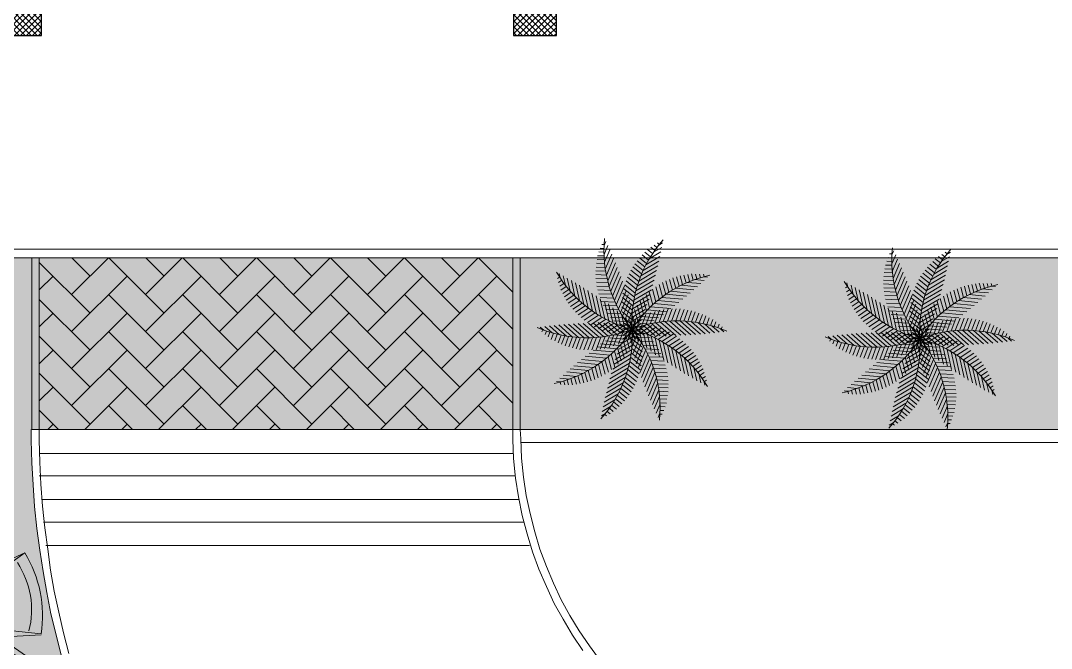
# Model space of a CAD drawing. Header units: inches. Extents: x 0 to 558, y -1 to 295.
# Drawn here: x 268.39 to 280.41, y 142.28 to 149.6 of the extents above; entities that cross this region are included whole.
import ezdxf

# ---------------------------------------------------------------- set-up
doc = ezdxf.new("R2010")
doc.units = ezdxf.units.IN
doc.header["$MEASUREMENT"] = 0
for name, color, linetype, lineweight in [('A-FINISH', 1, 'Continuous', 5), ('ars', 11, 'Continuous', 0), ('ARSIR', 31, 'Continuous', 5), ('ARSIR BETON', 8, 'Continuous', 5), ('DINDING2', 146, 'Continuous', 5), ('KOL', 1, 'Continuous', 30), ('lan', 7, 'Continuous', 15), ('POHON', 98, 'Continuous', 5), ('RUMPUT', 93, 'Continuous', 0)]:
    doc.layers.add(name, color=color, linetype=linetype, lineweight=lineweight)
doc.layers.add('POLYLINE TPAK', color=4, linetype='Continuous', lineweight=20, plot=False)
pattern_1 = [(45, (37.0798, 226.14725), (4e-17, 0.4310523), [0.9144, -0.3048]), (135, (37.29532, 226.36278), (4e-17, 0.4310523), [0.9144, -0.3048])]
pattern_2 = [(86.66969, (37.0798, 226.14725), (-0.5066041, 0.569206), [0.142875, -0.934755]), (41.6697, (37.0798, 226.14725), (-0.5066045, 0.5692064), [0.142875, -0.619125]), (131.6697, (37.0798, 226.14725), (-0.5692064, -0.5066045), [0.142875, -0.619125])]

# ---------------------------------------------------------------- blocks, each defined once
blk = doc.blocks.new('K 50 50')
at = {"layer": 'ars'}
h = blk.add_hatch(dxfattribs=at)
h.set_pattern_fill('_USER', color=256, scale=0.05, angle=45, double=1, pattern_type=0)
h.set_pattern_definition([(45, (-4e-09, -4.7), (-0.03535534, 0.03535534), []), (135, (-4e-09, -4.7), (-0.03535534, -0.03535534), [])])
h.paths.add_polyline_path([(-0.25, -0.25), (0.25, -0.25), (0.25, 0.25), (-0.25, 0.25)])
at = {"layer": 'KOL'}
blk.add_lwpolyline([(-0.25, -0.25), (0.25, -0.25), (0.25, 0.25), (-0.25, 0.25)], close=True, dxfattribs=at)
blk = doc.blocks.new('A$C08441736')
at = {"color": 82}
for p, q in [((0.0458, 0.6127), (-0.0291, 0.6983)), ((0.0295, 0.6758), (-0.0246, 0.7375)), ((0.0057, 0.7473), (-0.0197, 0.7763)), ((0.0028, 0.7548), (0.0219, 0.762)), ((0.0138, 0.7247), (0.0436, 0.7359)), ((0.0239, 0.6942), (0.0635, 0.7091)), ((0.0647, 0.5025), (-0.037, 0.6187)), ((0.0572, 0.5554), (-0.0332, 0.6587)), ((0.033, 0.6634), (0.0847, 0.6828)), ((0.0412, 0.6322), (0.0982, 0.6536)), ((0.0485, 0.6007), (0.1131, 0.625)), ((-0.2667, 0.4695), (-0.2209, 0.5389)), ((0.0715, 0.4061), (-0.0435, 0.5374)), ((0.0693, 0.4529), (-0.0405, 0.5783)), ((0.0548, 0.5688), (0.1264, 0.5957)), ((0.0602, 0.5366), (0.1381, 0.5658)), ((0.0646, 0.5039), (0.1482, 0.5354)), ((-0.2101, 0.4071), (-0.3726, 0.444)), ((-0.244, 0.4456), (-0.1948, 0.5202)), ((-0.2219, 0.4209), (-0.1696, 0.5001)), ((-0.2003, 0.3953), (-0.1454, 0.4786)), ((-0.1795, 0.3687), (-0.1221, 0.4556)), ((0.07, 0.3191), (-0.0485, 0.4544)), ((0.0716, 0.3616), (-0.0462, 0.4961)), ((0.0679, 0.4709), (0.1568, 0.5043)), ((0.0703, 0.4376), (0.1637, 0.4727)), ((0.0715, 0.4038), (0.169, 0.4404)), ((-0.1808, 0.3705), (-0.3511, 0.4092)), ((-0.1546, 0.3346), (-0.329, 0.3742)), ((-0.1592, 0.3412), (-0.0999, 0.4311)), ((-0.1396, 0.3126), (-0.0787, 0.405)), ((-0.1207, 0.283), (-0.0586, 0.3772)), ((0.0622, 0.2394), (-0.0518, 0.3696)), ((0.0668, 0.2785), (-0.0504, 0.4122)), ((0.0708, 0.335), (0.1744, 0.3739)), ((0.0717, 0.3696), (0.1726, 0.4075)), ((0.2177, 0.186), (0.2015, 0.3631)), ((-0.131, 0.2993), (-0.3063, 0.3391)), ((-0.1097, 0.2645), (-0.2831, 0.3039)), ((-0.0904, 0.2302), (-0.2592, 0.2685)), ((-0.1026, 0.2522), (-0.0396, 0.3477)), ((-0.0852, 0.2204), (-0.0219, 0.3163)), ((-0.0686, 0.1872), (-0.0056, 0.2827)), ((0.0493, 0.1653), (-0.0577, 0.2876)), ((0.0563, 0.2017), (-0.0529, 0.3264)), ((0.0606, 0.2283), (0.1681, 0.2688)), ((0.0653, 0.2644), (0.1723, 0.3046)), ((0.0686, 0.2999), (0.1744, 0.3396)), ((0.1371, 0.1048), (0.1223, 0.2666)), ((0.1641, 0.1301), (0.1491, 0.2951)), ((0.191, 0.1571), (0.1753, 0.3294)), ((-0.073, 0.1963), (-0.2346, 0.233)), ((-0.0573, 0.1628), (-0.2158, 0.1988)), ((-0.1984, 0.1282), (-0.2037, 0.243)), ((-0.1656, 0.1112), (-0.1707, 0.2254)), ((-0.1326, 0.0926), (-0.1377, 0.205)), ((-0.0996, 0.0723), (-0.1045, 0.1815)), ((0.0413, 0.1302), (-0.0535, 0.2385)), ((0.0323, 0.0961), (-0.0531, 0.1937)), ((-0.0529, 0.1528), (0.0091, 0.2468)), ((-0.0381, 0.117), (0.0221, 0.2083)), ((0.047, 0.1547), (0.1525, 0.1943)), ((0.0546, 0.1918), (0.1616, 0.232)), ((0.0826, 0.0588), (0.0709, 0.1879)), ((0.1099, 0.081), (0.0969, 0.2244)), ((-0.2084, 0.1331), (-0.3675, 0.0649)), ((-0.1744, 0.1159), (-0.3267, 0.0506)), ((-0.142, 0.098), (-0.2914, 0.034)), ((-0.0431, 0.1296), (-0.1835, 0.1615)), ((-0.0304, 0.0968), (-0.1568, 0.1255)), ((-0.019, 0.0642), (-0.1295, 0.0893)), ((-0.0665, 0.0502), (-0.0712, 0.1542)), ((0.0224, 0.0631), (-0.0523, 0.1483)), ((0.0116, 0.0311), (-0.0508, 0.1024)), ((-0.0333, 0.0262), (-0.0377, 0.1224)), ((-0.0243, 0.0797), (0.033, 0.1666)), ((-0.0115, 0.0408), (0.0415, 0.1211)), ((0.0277, 0.0184), (0.0191, 0.1127)), ((0.0272, 0.0788), (0.1247, 0.1154)), ((0.038, 0.1171), (0.1403, 0.1555)), ((0.0552, 0.0379), (0.0449, 0.1507)), ((0.067, -0.0018), (0.1249, 0.0955)), ((0.1014, -0.001), (0.1678, 0.1104)), ((0.1366, 0.001), (0.2103, 0.1246)), ((-0.1993, -0.0074), (-0.2706, 0.082)), ((-0.1111, 0.0795), (-0.2433, 0.0228)), ((-0.1617, -0.0031), (-0.2319, 0.0849)), ((-0.0815, 0.0604), (-0.2006, 0.0093)), ((-0.1231, -0.0001), (-0.1913, 0.0854)), ((-0.1014, 0.001), (-0.1678, -0.1104)), ((-0.0531, 0.0408), (-0.1572, -0.0039)), ((-0.0833, 0.0015), (-0.1482, 0.0829)), ((-0.0352, -0.0236), (-0.128, 0.002)), ((-0.067, 0.0018), (-0.1249, -0.0955)), ((-0.026, 0.0206), (-0.1131, -0.0167)), ((-0.0423, 0.0016), (-0.1024, 0.0769)), ((-0.0089, 0.032), (-0.1013, 0.053)), ((0, 0), (-0.0819, 0.0226)), ((-0.0332, 0.0014), (-0.0817, -0.08)), ((0, 0), (-0.0724, 0.0164)), ((0, 0), (-0.053, 0.0664)), ((0, 0), (-0.0489, 0.0558)), ((0, 0), (-0.0067, 0.0739)), ((0, 0), (-0.0038, 0.0848)), ((0, 0), (0.0467, 0.0709)), ((0, 0), (0.038, 0.0637)), ((0, 0), (0.0795, 0.0299)), ((0, 0), (0.0682, 0.0292)), ((0.0146, 0.0398), (0.1048, 0.0736)), ((0.026, -0.0206), (0.1131, 0.0167)), ((0.0332, -0.0014), (0.0817, 0.08)), ((0.0352, 0.0236), (0.128, -0.002)), ((0.0531, -0.0408), (0.1572, 0.0039)), ((0.0683, 0.0477), (0.1687, 0.0201)), ((0.0995, 0.0724), (0.2049, 0.0433)), ((0.1231, 0.0001), (0.1913, -0.0854)), ((0.1617, 0.0031), (0.2319, -0.0849)), ((-0.2092, -0.0088), (-0.2941, -0.1511)), ((-0.1725, -0.0042), (-0.2557, -0.1438)), ((-0.129, -0.0975), (-0.2376, -0.0676)), ((-0.1366, -0.001), (-0.2103, -0.1246)), ((-0.0995, -0.0724), (-0.2049, -0.0433)), ((-0.0683, -0.0477), (-0.1687, -0.0201)), ((-0.0272, -0.0788), (-0.1247, -0.1154)), ((-0.1099, -0.081), (-0.0969, -0.2244)), ((-0.0146, -0.0398), (-0.1048, -0.0736)), ((-0.0826, -0.0588), (-0.0709, -0.1879)), ((0, 0), (-0.0795, -0.0299)), ((0, 0), (-0.0682, -0.0292)), ((-0.0552, -0.0379), (-0.0449, -0.1507)), ((0, 0), (-0.0467, -0.0709)), ((0.0115, -0.0408), (-0.0415, -0.1211)), ((0, 0), (-0.038, -0.0637)), ((0.0243, -0.0797), (-0.033, -0.1666)), ((-0.0277, -0.0184), (-0.0191, -0.1127)), ((-0.0224, -0.0631), (0.0523, -0.1483)), ((-0.0116, -0.0311), (0.0508, -0.1024)), ((0, 0), (0.0724, -0.0164)), ((0, 0), (0.0038, -0.0848)), ((0, 0), (0.053, -0.0664)), ((0, 0), (0.0819, -0.0226)), ((0, 0), (0.0067, -0.0739)), ((0, 0), (0.0489, -0.0558)), ((0.0089, -0.032), (0.1013, -0.053)), ((0.019, -0.0642), (0.1295, -0.0893)), ((0.0333, -0.0262), (0.0377, -0.1224)), ((0.0423, -0.0016), (0.1024, -0.0769)), ((0.0665, -0.0502), (0.0712, -0.1542)), ((0.0815, -0.0604), (0.2006, -0.0093)), ((0.0833, -0.0015), (0.1482, -0.0829)), ((0.0996, -0.0723), (0.1045, -0.1815)), ((-0.2082, -0.1755), (-0.3185, -0.1451)), ((-0.1832, -0.1491), (-0.294, -0.1186)), ((-0.1569, -0.1231), (-0.2671, -0.0927)), ((-0.191, -0.1571), (-0.1753, -0.3294)), ((-0.1641, -0.1301), (-0.1491, -0.2951)), ((-0.047, -0.1547), (-0.1525, -0.1943)), ((-0.038, -0.1171), (-0.1403, -0.1555)), ((-0.1371, -0.1048), (-0.1223, -0.2666)), ((-0.0493, -0.1653), (0.0577, -0.2876)), ((-0.0413, -0.1302), (0.0535, -0.2385)), ((-0.0323, -0.0961), (0.0531, -0.1937)), ((0.0381, -0.117), (-0.0221, -0.2083)), ((0.0529, -0.1528), (-0.0091, -0.2468)), ((0.0304, -0.0968), (0.1568, -0.1255)), ((0.0431, -0.1296), (0.1835, -0.1615)), ((0.0573, -0.1628), (0.2158, -0.1988)), ((0.1326, -0.0926), (0.1377, -0.205)), ((0.1656, -0.1112), (0.1707, -0.2254)), ((0.1984, -0.1282), (0.2037, -0.243)), ((-0.2442, -0.2171), (-0.2279, -0.3961)), ((-0.2177, -0.186), (-0.2015, -0.3631)), ((-0.0606, -0.2283), (-0.1681, -0.2688)), ((-0.0546, -0.1918), (-0.1616, -0.232)), ((-0.0622, -0.2394), (0.0518, -0.3696)), ((-0.0563, -0.2017), (0.0529, -0.3264)), ((0.0686, -0.1872), (0.0056, -0.2827)), ((0.0852, -0.2204), (0.0219, -0.3163)), ((0.1026, -0.2522), (0.0396, -0.3477)), ((-0.0686, -0.2999), (-0.1744, -0.3396)), ((-0.0708, -0.335), (-0.1744, -0.3739)), ((-0.0653, -0.2644), (-0.1723, -0.3046)), ((-0.07, -0.3191), (0.0485, -0.4544)), ((-0.0668, -0.2785), (0.0504, -0.4122)), ((0.1207, -0.283), (0.0586, -0.3772)), ((0.1396, -0.3126), (0.0787, -0.405)), ((-0.0717, -0.3696), (-0.1726, -0.4075)), ((-0.0715, -0.4038), (-0.169, -0.4404)), ((-0.0716, -0.3616), (0.0462, -0.4961)), ((-0.0715, -0.4061), (0.0435, -0.5374)), ((-0.0703, -0.4376), (-0.1637, -0.4727)), ((-0.0679, -0.4709), (-0.1568, -0.5043)), ((-0.0646, -0.5039), (-0.1482, -0.5354)), ((-0.0693, -0.4529), (0.0405, -0.5783)), ((-0.0647, -0.5025), (0.037, -0.6187)), ((-0.0602, -0.5366), (-0.1381, -0.5658)), ((-0.0548, -0.5688), (-0.1264, -0.5957)), ((-0.0485, -0.6007), (-0.1131, -0.625)), ((-0.0572, -0.5554), (0.0332, -0.6587)), ((-0.0412, -0.6322), (-0.0982, -0.6536)), ((-0.033, -0.6634), (-0.0847, -0.6828)), ((-0.0239, -0.6942), (-0.0635, -0.7091)), ((-0.0458, -0.6127), (0.0291, -0.6983)), ((-0.0295, -0.6758), (0.0246, -0.7375)), ((-0.0138, -0.7247), (-0.0436, -0.7359)), ((-0.0028, -0.7548), (-0.0219, -0.762)), ((-0.0057, -0.7473), (0.0197, -0.7763))]:
    blk.add_line(p, q, dxfattribs=at)
at = {"color": 60}
for p, q in [((-0.4347, 0.6079), (-0.4723, 0.6164)), ((-0.4414, 0.6123), (-0.4302, 0.6293)), ((-0.4148, 0.5944), (-0.3973, 0.621)), ((-0.3887, 0.5757), (-0.3654, 0.611)), ((-0.3734, 0.564), (-0.4534, 0.5822)), ((-0.3231, 0.5226), (-0.434, 0.5478)), ((-0.3632, 0.5561), (-0.3328, 0.6022)), ((-0.3383, 0.5357), (-0.3048, 0.5865)), ((-0.3138, 0.5145), (-0.2759, 0.5721)), ((-0.29, 0.4924), (-0.2479, 0.5562)), ((-0.2802, 0.483), (-0.414, 0.5133)), ((-0.243, 0.4446), (-0.3936, 0.4788)), ((-0.685, 0.2371), (-0.6864, 0.2689)), ((-0.6529, 0.2372), (-0.6548, 0.2795)), ((-0.6207, 0.2364), (-0.6232, 0.2916)), ((-0.5885, 0.2346), (-0.5913, 0.2954)), ((-0.5563, 0.2317), (-0.5594, 0.3007)), ((-0.524, 0.2279), (-0.5275, 0.3043)), ((-0.4917, 0.223), (-0.4955, 0.3062)), ((-0.4593, 0.2171), (-0.4634, 0.3064)), ((-0.4269, 0.2101), (-0.4312, 0.3049)), ((-0.3944, 0.202), (-0.399, 0.3017)), ((-0.3619, 0.1928), (-0.3666, 0.2968)), ((-0.3293, 0.1824), (-0.3342, 0.2901)), ((-0.2967, 0.1708), (-0.3017, 0.2814)), ((-0.264, 0.158), (-0.2691, 0.2708)), ((-0.7089, 0.2363), (-0.7444, 0.2211)), ((-0.717, 0.2359), (-0.7179, 0.2563)), ((-0.6336, 0.2368), (-0.709, 0.2045)), ((-0.5686, 0.2329), (-0.6731, 0.1881)), ((-0.5106, 0.226), (-0.6367, 0.1719)), ((-0.4579, 0.2168), (-0.5998, 0.156)), ((-0.4093, 0.2059), (-0.5625, 0.1402)), ((-0.3641, 0.1935), (-0.5246, 0.1247)), ((-0.3218, 0.1798), (-0.4861, 0.1094)), ((-0.2819, 0.1652), (-0.4472, 0.0943)), ((-0.2442, 0.1495), (-0.4076, 0.0795)), ((-0.4379, -0.0684), (-0.5001, 0.0096)), ((-0.4061, -0.0567), (-0.4711, 0.0246)), ((-0.3737, -0.046), (-0.4409, 0.0382)), ((-0.3404, -0.0362), (-0.4095, 0.0503)), ((-0.3064, -0.0274), (-0.3769, 0.0609)), ((-0.2716, -0.0196), (-0.3429, 0.0698)), ((-0.2359, -0.0129), (-0.3076, 0.0769)), ((-0.5863, -0.1395), (-0.6293, -0.0856)), ((-0.5579, -0.1236), (-0.6056, -0.0639)), ((-0.5289, -0.1086), (-0.5808, -0.0435)), ((-0.4992, -0.0943), (-0.555, -0.0245)), ((-0.4521, -0.074), (-0.5375, -0.2172)), ((-0.4689, -0.0809), (-0.5281, -0.0068)), ((-0.4083, -0.0575), (-0.4977, -0.2075)), ((-0.366, -0.0436), (-0.4576, -0.1973)), ((-0.3251, -0.0321), (-0.4172, -0.1865)), ((-0.2855, -0.0226), (-0.3765, -0.1753)), ((-0.2469, -0.0148), (-0.3354, -0.1635)), ((-0.6676, -0.1918), (-0.694, -0.1587)), ((-0.6411, -0.1736), (-0.6756, -0.1304)), ((-0.5969, -0.1457), (-0.6551, -0.2434)), ((-0.614, -0.1562), (-0.652, -0.1086)), ((-0.5459, -0.1173), (-0.6162, -0.2351)), ((-0.4979, -0.0937), (-0.5769, -0.2264)), ((-0.2318, -0.2023), (-0.3407, -0.1723)), ((-0.7124, -0.2255), (-0.7322, -0.2587)), ((-0.7188, -0.2306), (-0.7315, -0.2147)), ((-0.6935, -0.2108), (-0.7134, -0.1859)), ((-0.6518, -0.1808), (-0.6938, -0.2513)), ((-0.2952, -0.2846), (-0.3956, -0.257)), ((-0.2753, -0.2568), (-0.3791, -0.2282)), ((-0.2541, -0.2294), (-0.3609, -0.2)), ((-0.2705, -0.2504), (-0.2542, -0.4286)), ((-0.3484, -0.3697), (-0.4346, -0.346)), ((-0.3318, -0.3411), (-0.4232, -0.3159)), ((-0.314, -0.3127), (-0.4103, -0.2862)), ((-0.3223, -0.3256), (-0.3072, -0.4916)), ((-0.2965, -0.2865), (-0.2807, -0.4604)), ((-0.3787, -0.4279), (-0.4524, -0.4076)), ((-0.3641, -0.3987), (-0.4443, -0.3766)), ((-0.3727, -0.4158), (-0.3603, -0.5524)), ((-0.3477, -0.3685), (-0.3337, -0.5223)), ((-0.4166, -0.5173), (-0.4699, -0.5026)), ((-0.405, -0.4872), (-0.4636, -0.4711)), ((-0.3923, -0.4575), (-0.4588, -0.4391)), ((-0.3972, -0.4687), (-0.3869, -0.582)), ((-0.4274, -0.5476), (-0.4682, -0.5364)), ((-0.4371, -0.5782), (-0.4678, -0.5697)), ((-0.446, -0.609), (-0.4656, -0.6036)), ((-0.4438, -0.6012), (-0.4403, -0.6396)), ((-0.421, -0.5294), (-0.4136, -0.6111))]:
    blk.add_line(p, q, dxfattribs=at)
for p, q in [((0.421, 0.5294), (0.4136, 0.6111)), ((0.4438, 0.6012), (0.4403, 0.6396)), ((0.3727, 0.4158), (0.3603, 0.5524)), ((0.3972, 0.4687), (0.3869, 0.582)), ((0.4274, 0.5476), (0.4682, 0.5364)), ((0.4371, 0.5782), (0.4678, 0.5697)), ((0.446, 0.609), (0.4656, 0.6036)), ((0.2965, 0.2865), (0.2807, 0.4604)), ((0.3223, 0.3256), (0.3072, 0.4916)), ((0.3477, 0.3685), (0.3337, 0.5223)), ((0.3923, 0.4575), (0.4588, 0.4391)), ((0.405, 0.4872), (0.4636, 0.4711)), ((0.4166, 0.5173), (0.4699, 0.5026)), ((0.2705, 0.2504), (0.2542, 0.4286)), ((0.3484, 0.3697), (0.4346, 0.346)), ((0.3641, 0.3987), (0.4443, 0.3766)), ((0.3787, 0.4279), (0.4524, 0.4076)), ((0.2952, 0.2846), (0.3956, 0.257)), ((0.314, 0.3127), (0.4103, 0.2862)), ((0.3318, 0.3411), (0.4232, 0.3159)), ((0.2082, 0.1755), (0.3185, 0.1451)), ((0.2318, 0.2023), (0.3407, 0.1723)), ((0.2541, 0.2294), (0.3609, 0.2)), ((0.2753, 0.2568), (0.3791, 0.2282)), ((0.2855, 0.0226), (0.3765, 0.1753)), ((0.3251, 0.0321), (0.4172, 0.1865)), ((0.366, 0.0436), (0.4576, 0.1973)), ((0.4083, 0.0575), (0.4977, 0.2075)), ((0.4521, 0.074), (0.5375, 0.2172)), ((0.4979, 0.0937), (0.5769, 0.2264)), ((0.5459, 0.1173), (0.6162, 0.2351)), ((0.5969, 0.1457), (0.6551, 0.2434)), ((0.6518, 0.1808), (0.6938, 0.2513)), ((0.6676, 0.1918), (0.694, 0.1587)), ((0.6935, 0.2108), (0.7134, 0.1859)), ((0.7124, 0.2255), (0.7322, 0.2587)), ((0.7188, 0.2306), (0.7315, 0.2147)), ((0.1569, 0.1231), (0.2671, 0.0927)), ((0.1832, 0.1491), (0.294, 0.1186)), ((0.2092, 0.0088), (0.2941, 0.1511)), ((0.2469, 0.0148), (0.3354, 0.1635)), ((0.4992, 0.0943), (0.555, 0.0245)), ((0.5289, 0.1086), (0.5808, 0.0435)), ((0.5579, 0.1236), (0.6056, 0.0639)), ((0.5863, 0.1395), (0.6293, 0.0856)), ((0.614, 0.1562), (0.652, 0.1086)), ((0.6411, 0.1736), (0.6756, 0.1304)), ((0.1993, 0.0074), (0.2706, -0.082)), ((0.2359, 0.0129), (0.3076, -0.0769)), ((0.2716, 0.0196), (0.3429, -0.0698)), ((0.3064, 0.0274), (0.3769, -0.0609)), ((0.3404, 0.0362), (0.4095, -0.0503)), ((0.3737, 0.046), (0.4409, -0.0382)), ((0.4061, 0.0567), (0.4711, -0.0246)), ((0.4379, 0.0684), (0.5001, -0.0096)), ((0.4689, 0.0809), (0.5281, 0.0068)), ((0.142, -0.098), (0.2914, -0.034)), ((0.1744, -0.1159), (0.3267, -0.0506)), ((0.2084, -0.1331), (0.3675, -0.0649)), ((0.2442, -0.1495), (0.4076, -0.0795)), ((0.264, -0.158), (0.2691, -0.2708)), ((0.2819, -0.1652), (0.4472, -0.0943)), ((0.2967, -0.1708), (0.3017, -0.2814)), ((0.3218, -0.1798), (0.4861, -0.1094)), ((0.3641, -0.1935), (0.5246, -0.1247)), ((0.4093, -0.2059), (0.5625, -0.1402)), ((0.4579, -0.2168), (0.5998, -0.156)), ((0.5106, -0.226), (0.6367, -0.1719)), ((0.0904, -0.2302), (0.2592, -0.2685)), ((0.3293, -0.1824), (0.3342, -0.2901)), ((0.3619, -0.1928), (0.3666, -0.2968)), ((0.3944, -0.202), (0.399, -0.3017)), ((0.4269, -0.2101), (0.4312, -0.3049)), ((0.4593, -0.2171), (0.4634, -0.3064)), ((0.4917, -0.223), (0.4955, -0.3062)), ((0.524, -0.2279), (0.5275, -0.3043)), ((0.5563, -0.2317), (0.5594, -0.3007)), ((0.5686, -0.2329), (0.6731, -0.1881)), ((0.5885, -0.2346), (0.5913, -0.2954)), ((0.6207, -0.2364), (0.6232, -0.2916)), ((0.6336, -0.2368), (0.709, -0.2045)), ((0.6529, -0.2372), (0.6548, -0.2795)), ((0.685, -0.2371), (0.6864, -0.2689)), ((0.7089, -0.2363), (0.7444, -0.2211)), ((0.717, -0.2359), (0.7179, -0.2563)), ((0.1592, -0.3412), (0.0999, -0.4311)), ((0.1097, -0.2645), (0.2831, -0.3039)), ((0.131, -0.2993), (0.3063, -0.3391)), ((0.1546, -0.3346), (0.329, -0.3742)), ((0.1795, -0.3687), (0.1221, -0.4556)), ((0.2003, -0.3953), (0.1454, -0.4786)), ((0.2219, -0.4209), (0.1696, -0.5001)), ((0.1808, -0.3705), (0.3511, -0.4092)), ((0.2101, -0.4071), (0.3726, -0.444)), ((0.244, -0.4456), (0.1948, -0.5202)), ((0.2667, -0.4695), (0.2209, -0.5389)), ((0.243, -0.4446), (0.3936, -0.4788)), ((0.29, -0.4924), (0.2479, -0.5562)), ((0.3138, -0.5145), (0.2759, -0.5721)), ((0.2802, -0.483), (0.414, -0.5133)), ((0.3231, -0.5226), (0.434, -0.5478)), ((0.3383, -0.5357), (0.3048, -0.5865)), ((0.3632, -0.5561), (0.3328, -0.6022)), ((0.3887, -0.5757), (0.3654, -0.611)), ((0.3734, -0.564), (0.4534, -0.5822)), ((0.4148, -0.5944), (0.3973, -0.621)), ((0.4347, -0.6079), (0.4723, -0.6164)), ((0.4414, -0.6123), (0.4302, -0.6293))]:
    blk.add_line(p, q)
at = {"color": 106}
for p, q in [((0.2442, 0.2171), (0.2279, 0.3961)), ((0.129, 0.0975), (0.2376, 0.0676)), ((0.1725, 0.0042), (0.2557, 0.1438)), ((0.1111, -0.0795), (0.2433, -0.0228)), ((0.2313, -0.1438), (0.2364, -0.258)), ((0.073, -0.1963), (0.2346, -0.233))]:
    blk.add_line(p, q, dxfattribs=at)
at = {"color": 85}
blk.add_line((-0.2313, 0.1438), (-0.2364, 0.258), dxfattribs=at)
at = {"color": 82}
for centre, start, end in [((-0.9753, 0.3811), 338.65985, 23.6829), ((-1.013, -0.265), 14.65985, 59.6829), ((-0.6638, -0.8098), 50.65985, 95.6829), ((-0.061, -1.0453), 86.65985, 131.6829), ((0.5651, -0.8816), 122.65985, 167.6829), ((0.9753, -0.3811), 158.65985, 203.6829)]:
    blk.add_arc(centre, 1.0471, start, end, dxfattribs=at)
for centre, start, end in [((-0.5651, 0.8816), 302.65985, 347.6829), ((0.061, 1.0453), 266.65985, 311.6829), ((0.6638, 0.8098), 230.65985, 275.6829), ((1.013, 0.265), 194.65985, 239.6829)]:
    blk.add_arc(centre, 1.0471, start, end)
blk = doc.blocks.new('D00088C')
for p, q in [((-0.0013, -0.0094), (-0.1437, 0.4512)), ((-0.1152, 0.2615), (-0.1398, 0.4513)), ((-0.2342, 0.4212), (-0.1152, 0.2615)), ((-0.2303, 0.4213), (-0.0013, -0.0094)), ((0.2305, 0.3971), (0.0063, 0.0027)), ((0.2266, 0.397), (0.1472, 0.2403)), ((0.0063, 0.0027), (0.303, 0.3553)), ((0.1472, 0.2403), (0.3033, 0.3575)), ((-0.1152, 0.2612), (-0.0014, -0.0054)), ((0.0023, 0.0066), (-0.4996, 0.0423)), ((-0.496, -0.0575), (0.0023, 0.0066)), ((-0.3618, -0.0303), (-0.4945, 0.0417)), ((0.3075, -0.0277), (0.0024, 0.0026)), ((0.4778, 0.0264), (0.0025, -0.0014)), ((0.4784, 0.0248), (0.3087, -0.0294)), ((-0.4961, -0.0535), (-0.3618, -0.0303)), ((-0.3629, -0.0277), (0.0026, -0.0053)), ((0.0026, -0.0053), (-0.2884, -0.4252)), ((-0.192, -0.4744), (0.0026, -0.0053)), ((-0.1451, -0.264), (0.0026, -0.0053)), ((0.1495, -0.2553), (-0.0014, -0.0054)), ((0.3099, -0.3943), (0.0064, -0.0013)), ((0.0064, -0.0013), (0.169, -0.4733)), ((0.3087, -0.0294), (0.4741, -0.089)), ((-0.1457, -0.2629), (-0.2885, -0.4212)), ((-0.1959, -0.4745), (-0.1457, -0.2629))]:
    blk.add_line(p, q)
at = {"flags": 128}
blk.add_lwpolyline([(0.1453, 0.2437), (0.0025, -0.0014), (0.4729, -0.0927, -0.179693), (0.3099, -0.3943), (0.1517, -0.2555), (0.1692, -0.4812)], format="xyb", dxfattribs=at)
for centre, radius, start, end in [((-0.0088, 0.063), 0.411, 54.3842, 109.1674), ((0.0045, -0.0301), 0.5088, 117.4863, 171.4484), ((-0.018, -0.1342), 0.5445, 67.363, 101.0798), ((-0.022, -0.0267), 0.4368, 115.9305, 169.2592), ((0.0516, 0.0107), 0.4265, 2.1127, 53.8887), ((-0.0182, -0.0451), 0.4539, 8.9188, 50.8384), ((-0.0137, -0.0277), 0.4832, 183.5353, 235.3544), ((0.0103, -0.0052), 0.475, 188.1449, 233.911), ((0.0637, -0.0721), 0.358, 309.7909, 357.1215), ((-0.0193, -0.0383), 0.4358, 249.3685, 292.0705), ((-0.013, 0.0189), 0.5247, 250.058, 290.2953)]:
    blk.add_arc(centre, radius, start, end)

msp = doc.modelspace()

# ---------------------------------------------------------------- hatches: boundary and pattern name
at = {"layer": 'ARSIR'}
h = msp.add_hatch(dxfattribs=at)
h.set_pattern_fill('AR-HBONE', color=256, scale=0.003, style=0)
h.set_pattern_definition(pattern_1)
edge = h.paths.add_edge_path()
edge.add_arc((191.2828, 190.0679), 15.2, 90, 180)
edge.add_line((176.0828, 190.0679), (176.0828, 133.2715))
edge.add_arc((191.2828, 133.2715), 15.2, 180, 214.23029)
edge.add_line((178.7157, 124.7212), (179.7078, 125.3962))
edge.add_arc((191.2827, 133.2715), 14, 180, 214.23027, ccw=False)
edge.add_line((177.2828, 133.2715), (177.2828, 190.0679))
edge.add_arc((191.2828, 190.0679), 14, 90, 180, ccw=False)
edge.add_line((191.2828, 204.0679), (270.5466, 204.0679))
edge.add_arc((270.5466, 204.9086), 0.8408, 270, 359.99697)
edge.add_line((271.3873, 204.9086), (191.2828, 205.2679))
h = msp.add_hatch(dxfattribs=at)
h.set_pattern_fill('AR-HBONE', color=256, scale=0.003, style=0)
h.set_pattern_definition(pattern_1)
h.paths.add_polyline_path([(274.1283, 146.8315), (268.6096, 146.8315), (268.6096, 144.8315), (274.1283, 144.8315)])
at = {"layer": 'ARSIR BETON'}
h = msp.add_hatch(dxfattribs=at)
h.set_pattern_fill('AR-HBONE', color=256, scale=0.004, style=0)
h.set_pattern_definition([(45, (37.0798, 226.14725), (6e-17, 0.5747364), [1.2192, -0.4064]), (135, (37.36716, 226.4346), (6e-17, 0.5747364), [1.2192, -0.4064])])
edge = h.paths.add_edge_path()
edge.add_arc((191.2828, 190.0679), 14, 90, 180)
edge.add_line((177.2828, 190.0679), (177.2828, 133.2715))
edge.add_arc((191.2827, 133.2715), 14, 179.99992, 263.11919)
edge.add_line((189.6055, 119.3724), (189.6055, 112.3227))
edge.add_line((189.6055, 112.3227), (189.7055, 112.3227))
edge.add_line((189.7055, 112.3227), (189.7055, 112.2227))
edge.add_line((189.7055, 112.2227), (201.7055, 112.2227))
edge.add_line((201.7055, 112.2227), (201.7055, 119.2715))
edge.add_line((201.7055, 119.2715), (380.22, 119.2715))
edge.add_arc((380.22, 133.2715), 14, 270, 360)
edge.add_line((394.22, 133.2715), (394.22, 186.8365))
edge.add_arc((380.07, 186.8365), 14.15, 0.00002, 89.99998)
edge.add_line((380.07, 200.9865), (288.3873, 200.9865))
edge.add_arc((288.3873, 203.9865), 3, 180, 270, ccw=False)
edge.add_line((285.3873, 203.9865), (285.3986, 204.9823))
edge.add_line((285.3986, 204.9823), (271.3873, 205.1475))
edge.add_line((271.3873, 205.1475), (271.3873, 204.9086))
edge.add_arc((270.5466, 204.9086), 0.8408, 270, 359.99999, ccw=False)
edge.add_line((270.5466, 204.0679), (191.2828, 204.0679))
edge = h.paths.add_edge_path()
edge.add_line((191.2672, 197.9562), (265.7566, 197.9585))
edge.add_arc((265.7568, 189.203), 8.7555, 41.343, 90.00169, ccw=False)
edge.add_line((272.3302, 194.9865), (332.5823, 194.9865))
edge.add_line((332.5823, 194.9865), (332.5823, 191.8715))
edge.add_line((332.5823, 191.8715), (340.1822, 191.8715))
edge.add_line((340.1822, 191.8715), (340.1822, 194.9865))
edge.add_line((340.1822, 194.9865), (380.07, 194.9865))
edge.add_arc((380.07, 186.8365), 8.15, 0, 90, ccw=False)
edge.add_line((388.22, 186.8365), (388.22, 163.1715))
edge.add_line((388.22, 163.1715), (388.22, 157.7117))
edge.add_line((388.22, 157.7117), (388.22, 133.2715))
edge.add_arc((380.22, 133.2715), 8, -90, 0, ccw=False)
edge.add_line((380.22, 125.2715), (191.2828, 125.2715))
edge.add_arc((191.185, 133.1732), 7.9023, 180.12317, 270.70845, ccw=False)
edge.add_line((183.2828, 133.1562), (183.2675, 189.9541))
edge.add_arc((191.2675, 189.9563), 8, 90.00169, 180.01541, ccw=False)
at = {"layer": 'RUMPUT'}
h = msp.add_hatch(dxfattribs=at)
h.set_pattern_fill('GRASS', color=256, scale=0.03, angle=356.66969, style=0)
h.set_pattern_definition(pattern_2)
edge = h.paths.add_edge_path()
edge.add_line((173.8596, 124.7087), (178.5195, 124.7087))
edge.add_line((178.5195, 124.7087), (178.577, 124.7478))
edge.add_arc((191.2745, 133.269), 15.2918, 179.99042, 213.86512, ccw=False)
edge.add_line((175.9828, 133.2715), (175.9828, 190.0679))
edge.add_arc((191.2827, 190.0679), 15.2999, 89.99903, 180.00016, ccw=False)
edge.add_line((191.283, 205.3679), (269.9053, 205.0253))
edge.add_line((269.9053, 205.0253), (167.2319, 206.0181))
edge.add_line((167.2319, 206.0181), (167.521, 198.8985))
edge.add_line((167.521, 198.8985), (170.7477, 161.1323))
edge.add_line((170.7477, 161.1323), (173.8596, 124.7087))
h = msp.add_hatch(dxfattribs=at)
h.set_pattern_fill('GRASS', color=256, scale=0.03, angle=356.66969, style=0)
h.set_pattern_definition(pattern_2)
edge = h.paths.add_edge_path()
edge.add_line((296.4823, 126.5716), (296.4823, 130.3681))
edge.add_line((296.4823, 130.3681), (332.4823, 130.3681))
edge.add_line((332.4823, 130.3681), (332.4823, 131.4715))
edge.add_line((332.4823, 131.4715), (293.4373, 131.4715))
edge.add_arc((293.4373, 134.2215), 2.75, 180, 270, ccw=False)
edge.add_line((290.6873, 134.2215), (290.6873, 146.8315))
edge.add_line((290.6873, 146.8315), (266.1873, 146.8315))
edge.add_line((266.1873, 146.8315), (266.1873, 134.2215))
edge.add_arc((263.4373, 134.2215), 2.75, 270, 360, ccw=False)
edge.add_line((263.4373, 131.4715), (230.5822, 131.4715))
edge.add_line((230.5822, 131.4715), (230.5822, 125.7715))
edge.add_arc((230.9822, 125.7715), 0.4, 180, 270)
edge.add_line((230.9822, 125.3715), (231.9822, 125.3715))
edge.add_arc((231.9822, 125.7715), 0.4, 270, 360)
edge.add_line((232.3822, 125.7715), (232.3822, 130.3715))
edge.add_line((232.3822, 130.3715), (262.5822, 130.3715))
edge.add_line((262.5822, 130.3715), (262.5822, 126.5716))
edge.add_line((262.5822, 126.5716), (296.4823, 126.5716))
h.paths.add_polyline_path([(284.185, 144.4992), (284.1822, 144.4607), (288.6128, 144.1071), (288.6032, 144.0035), (288.5816, 143.7583), (288.5544, 143.513), (288.5161, 143.2733), (288.4781, 143.0337), (288.4345, 142.794), (288.3799, 142.5596), (288.3255, 142.3255), (288.1946, 141.8677), (288.1238, 141.6389), (288.0423, 141.4156), (287.9604, 141.1978), (287.8734, 140.9742), (287.7807, 140.7617), (287.6825, 140.5495), (287.579, 140.337), (287.4755, 140.1298), (287.3613, 139.9229), (287.2467, 139.7212), (287.1268, 139.5198), (287.0018, 139.3237), (286.8708, 139.1328), (286.7346, 138.9422), (286.5984, 138.7569), (286.4569, 138.5772), (286.3096, 138.3974), (286.1626, 138.2177), (286.0048, 138.0487), (285.8466, 137.8798), (285.6888, 137.7111), (285.5199, 137.553), (285.3509, 137.3952), (285.182, 137.2426), (285.0022, 137.09), (284.8225, 136.9483), (284.6427, 136.8068), (284.4574, 136.665), (284.2668, 136.5344), (284.076, 136.4034), (283.8798, 136.2783), (283.6785, 136.1585), (283.4768, 136.0439), (283.2754, 135.9349), (283.0682, 135.8262), (282.8557, 135.728), (282.6432, 135.6301), (282.431, 135.5374), (282.2129, 135.4503), (281.9949, 135.3685), (281.7716, 135.2922), (281.5483, 135.2159), (281.3194, 135.1504), (281.0905, 135.0905), (280.862, 135.0306), (280.6276, 134.9818), (280.3934, 134.9379), (280.159, 134.8944), (279.9194, 134.8619), (279.6797, 134.8292), (279.4344, 134.8073), (279.1948, 134.7909), (278.9495, 134.7801), (278.7046, 134.7745), (278.5792, 134.7745), (278.4483, 134.7745), (278.187, 134.7801), (277.9309, 134.7909), (277.6749, 134.8128), (277.4241, 134.84), (277.1736, 134.8672), (276.9231, 134.9055), (276.6723, 134.9543), (276.4271, 135.0034), (276.1822, 135.0581), (275.9425, 135.1232), (275.7025, 135.1887), (275.4684, 135.2594), (275.2343, 135.3413), (275.0054, 135.4284), (274.7766, 135.5155), (274.5477, 135.6137), (274.3244, 135.7116), (274.1064, 135.8206), (273.8886, 135.9296), (273.6761, 136.0439), (273.4636, 136.1638), (273.2567, 136.2947), (273.055, 136.4254), (272.8533, 136.5616), (272.6572, 136.6978), (272.4611, 136.8448), (272.2705, 136.9918), (272.0852, 137.1499), (271.9054, 137.3078), (271.7257, 137.4659), (271.5515, 137.6348), (271.377, 137.8038), (271.2136, 137.978), (271.0502, 138.1577), (270.8921, 138.3431), (270.7395, 138.5281), (270.5872, 138.7189), (270.4455, 138.9095), (270.3037, 139.1056), (270.1675, 139.3073), (270.0368, 139.5142), (269.9115, 139.7212), (269.6718, 140.1462), (269.5628, 140.3642), (269.454, 140.582), (269.3558, 140.8056), (269.2579, 141.0289), (269.1705, 141.2577), (269.0834, 141.4919), (269.0071, 141.7263), (268.9308, 141.9604), (268.8657, 142.2001), (268.8057, 142.4397), (268.7458, 142.685), (268.6967, 142.9302), (268.6532, 143.1751), (268.6149, 143.4259), (268.5821, 143.6764), (268.555, 143.9324), (268.5386, 144.1885), (268.5222, 144.4445), (268.517, 144.7061), (268.517, 144.8315), (284.1961, 144.8315), (284.1905, 144.7225)])

# ---------------------------------------------------------------- linework, layer by layer
at = {"layer": 'A-FINISH'}
for p, q in [((268.5216, 144.8315), (284.1961, 144.8315)), ((274.2229, 144.6815), (282.9355, 144.6815))]:
    msp.add_line(p, q, dxfattribs=at)
for points in [[(268.517, 144.8315), (268.517, 144.7061), (268.5222, 144.4445), (268.5386, 144.1885), (268.555, 143.9324), (268.5821, 143.6764), (268.6149, 143.4259), (268.6532, 143.1751), (268.6967, 142.9302), (268.7458, 142.685), (268.8057, 142.4397), (268.8657, 142.2001)], [(268.6096, 144.8315), (268.6096, 144.7061), (268.6149, 144.4501), (268.626, 144.194), (268.6476, 143.938), (268.6748, 143.6875), (268.7075, 143.4367), (268.7403, 143.1915), (268.7838, 142.9466), (268.8382, 142.7013), (268.8928, 142.4617), (268.9528, 142.222)], [(274.1283, 144.8315), (274.1283, 144.7169), (274.1391, 144.4936), (274.161, 144.2648), (274.1938, 144.047), (274.2373, 143.829), (274.2972, 143.6165), (274.3571, 143.404), (274.4334, 143.2026), (274.5205, 143.0009), (274.6132, 142.8048), (274.7167, 142.6195), (274.8257, 142.4345), (274.9455, 142.2544)], [(274.2154, 144.8315), (274.2209, 144.7225), (274.2317, 144.4992), (274.2537, 144.2759), (274.2861, 144.0634), (274.3297, 143.8509), (274.3843, 143.6384), (274.4442, 143.4367), (274.5205, 143.235), (274.6021, 143.0389), (274.6947, 142.8484), (274.7929, 142.663), (274.902, 142.4833), (275.0218, 142.3091), (275.1469, 142.1401)], [(268.6096, 144.5536), (274.1283, 144.5536)], [(268.6096, 144.292), (274.1499, 144.292)], [(268.6368, 144.0143), (274.1938, 144.0143)], [(268.6584, 143.7527), (274.2589, 143.7527)], [(268.6859, 143.4803), (274.3244, 143.4803)]]:
    msp.add_lwpolyline(points, dxfattribs=at)
at = {"layer": 'DINDING2'}
msp.add_lwpolyline([(265.4373, 176.4115), (265.4373, 173.2715), (264.2373, 173.2715), (264.2373, 150.0715), (265.4373, 150.0715), (265.4373, 146.9315), (291.4373, 146.9315), (291.4373, 150.0715), (292.7373, 150.0715), (292.7373, 173.2715), (291.4373, 173.2715), (291.4373, 176.4115), (283.5623, 176.4115), (283.5623, 176.8115), (273.2123, 176.8115), (273.2123, 176.4115), (265.4373, 176.4115)], dxfattribs=at)
msp.add_lwpolyline([(296.5823, 126.4681), (296.5823, 130.2681), (332.5823, 130.2681), (332.5823, 131.4715), (332.5823, 131.5715), (293.4373, 131.5715, -0.4142136), (290.7873, 134.2215), (290.7873, 146.9315), (266.0873, 146.9315), (266.0873, 134.2215, -0.4142136), (263.4373, 131.5715), (230.4822, 131.5715), (230.4822, 131.4715), (230.4822, 130.2715), (230.4822, 125.7715, 0.4142136), (230.9822, 125.2715), (231.9822, 125.2715, 0.4142136), (232.4822, 125.7715), (232.4822, 130.2715), (262.4822, 130.2715), (262.4822, 126.4716), (296.5823, 126.4716)], format="xyb", dxfattribs=at)
msp.add_lwpolyline([(296.4823, 126.5716), (296.4823, 130.3681), (332.4823, 130.3681), (332.4823, 131.4715), (293.4373, 131.4715, -0.4142136), (290.6873, 134.2215), (290.6873, 146.8315), (266.1873, 146.8315), (266.1873, 134.2215, -0.4142136), (263.4373, 131.4715), (230.5822, 131.4715), (230.5822, 130.2715), (230.5822, 125.7715, 0.4142136), (230.9822, 125.3715), (231.9822, 125.3715, 0.4142136), (232.3822, 125.7715), (232.3822, 130.3715), (262.5822, 130.3715), (262.5822, 126.5716)], format="xyb", close=True, dxfattribs=at)
at = {"layer": 'lan'}
msp.add_lwpolyline([(290.8373, 146.9315), (265.4373, 146.9315)], dxfattribs=at)
at = {"layer": 'POLYLINE TPAK'}
for points in [[(265.4373, 146.9315), (265.4373, 150.0715), (264.2373, 150.0715), (264.2373, 173.2715), (265.4373, 173.2715), (265.4373, 176.4115), (273.2123, 176.4115), (273.2123, 176.8115), (283.5623, 176.8115), (283.5623, 176.4115), (291.4373, 176.4115), (291.4373, 173.2715), (292.7373, 173.2715), (292.7373, 150.0715), (291.4373, 150.0715), (291.4373, 146.9315), (265.4373, 146.9315)], [(268.5216, 144.8315), (268.5216, 146.8315)], [(268.6096, 144.8315), (268.6096, 146.8315)], [(274.1283, 144.8315), (274.1283, 146.8315)], [(274.2163, 144.8315), (274.2163, 146.8315)]]:
    msp.add_lwpolyline(points, dxfattribs=at)

# ---------------------------------------------------------------- block references
at = {"layer": 'KOL'}
for p in [(268.3873, 149.6715), (274.3873, 149.6715)]:
    msp.add_blockref('K 50 50', p, dxfattribs=at)
at = {"layer": 'POHON', "lineweight": 0, "xscale": -1.377873410171134, "yscale": 1.377873410170821, "zscale": 1.377873410170977, "rotation": 270}
for p in [(275.5189, 145.9984), (278.8738, 145.8895)]:
    msp.add_blockref('A$C08441736', p, dxfattribs=at)
at = {"layer": 'POHON', "xscale": -2.812499999999324, "yscale": 2.812499999999318, "zscale": 8.4375, "rotation": 163.0458035345949}
msp.add_blockref('D00088C', (267.2826, 142.5868), dxfattribs=at)

doc.saveas('drawing.dxf')
